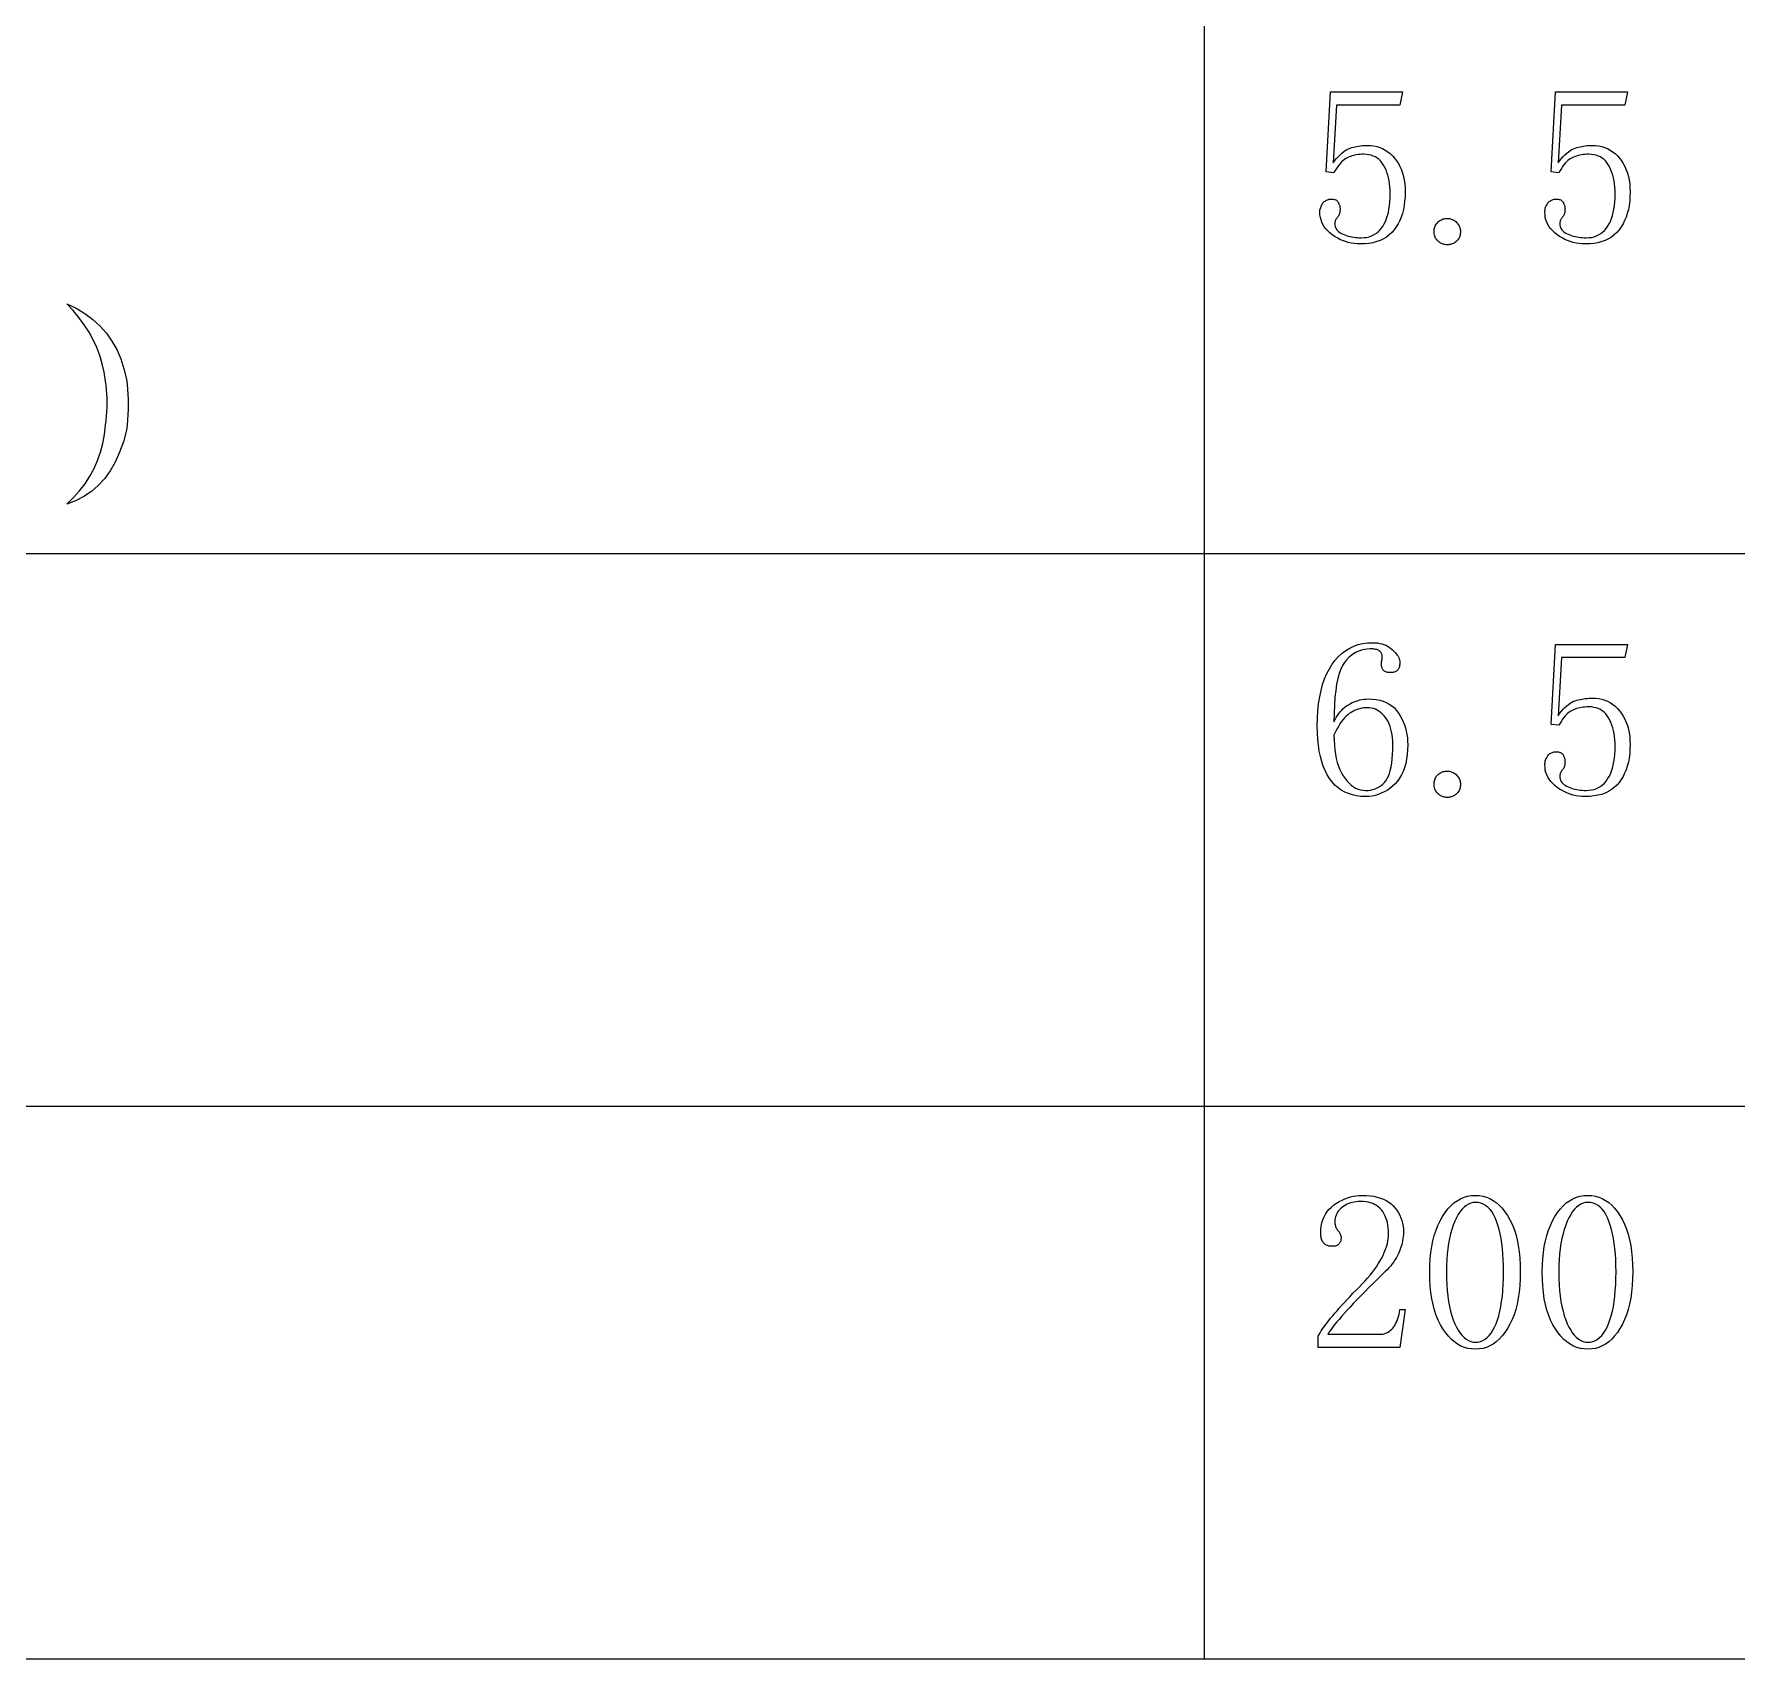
# Model space of a CAD drawing. Extents: x 1 to 297, y 1 to 210.
# Drawn here: x 63.95 to 80.56, y 29.56 to 45.41 of the extents above; entities that cross this region are included whole.
import ezdxf

# ---------------------------------------------------------------- set-up
doc = ezdxf.new("R2010")
doc.units = 0

msp = doc.modelspace()

# ---------------------------------------------------------------- linework, layer by layer
at = {"color": 7, "lineweight": 13}
for p, q in [((75.368, 56.508), (75.368, 29.565)), ((1.306, 40.342), (219.321, 40.342)), ((1.306, 34.953), (219.321, 34.953)), ((1.306, 29.565), (219.321, 29.565))]:
    msp.add_line(p, q, dxfattribs=at)
for points in [[(76.959, 44.322), (76.991, 44.321), (77.022, 44.317), (77.051, 44.311), (77.08, 44.302), (77.107, 44.291), (77.133, 44.277), (77.158, 44.261), (77.181, 44.242), (77.204, 44.221), (77.225, 44.198), (77.244, 44.172), (77.262, 44.145), (77.277, 44.116), (77.291, 44.085), (77.302, 44.053), (77.311, 44.019), (77.318, 43.984), (77.324, 43.947), (77.327, 43.908), (77.328, 43.868), (77.327, 43.822), (77.323, 43.779), (77.318, 43.737), (77.311, 43.698), (77.301, 43.66), (77.289, 43.624), (77.275, 43.59), (77.259, 43.558), (77.241, 43.528), (77.221, 43.499), (77.198, 43.473), (77.173, 43.45), (77.146, 43.429), (77.116, 43.411), (77.084, 43.396), (77.05, 43.384), (77.014, 43.374), (76.975, 43.367), (76.934, 43.363), (76.891, 43.362), (76.86, 43.363), (76.83, 43.366), (76.801, 43.37), (76.773, 43.376), (76.745, 43.385), (76.718, 43.394), (76.691, 43.406), (76.666, 43.42), (76.641, 43.435), (76.616, 43.452), (76.593, 43.47), (76.573, 43.49), (76.555, 43.509), (76.539, 43.53), (76.526, 43.552), (76.515, 43.574), (76.507, 43.597), (76.501, 43.621), (76.497, 43.645), (76.496, 43.671), (76.497, 43.681), (76.497, 43.691), (76.499, 43.7), (76.501, 43.71), (76.504, 43.719), (76.507, 43.728), (76.511, 43.736), (76.515, 43.745), (76.521, 43.753), (76.526, 43.761), (76.532, 43.768), (76.539, 43.774), (76.546, 43.78), (76.554, 43.785), (76.562, 43.79), (76.57, 43.793), (76.579, 43.796), (76.588, 43.798), (76.598, 43.799), (76.608, 43.799), (76.618, 43.799), (76.627, 43.798), (76.635, 43.796), (76.643, 43.794), (76.651, 43.791), (76.657, 43.787), (76.663, 43.782), (76.668, 43.777), (76.672, 43.771), (76.676, 43.765), (76.679, 43.758), (76.682, 43.751), (76.685, 43.745), (76.687, 43.739), (76.689, 43.733), (76.691, 43.727), (76.692, 43.721), (76.693, 43.715), (76.693, 43.71), (76.693, 43.705), (76.693, 43.695), (76.692, 43.685), (76.691, 43.676), (76.689, 43.667), (76.687, 43.659), (76.684, 43.651), (76.681, 43.643), (76.677, 43.636), (76.673, 43.63), (76.668, 43.623), (76.663, 43.617), (76.658, 43.611), (76.655, 43.605), (76.651, 43.599), (76.648, 43.592), (76.646, 43.586), (76.644, 43.579), (76.643, 43.573), (76.642, 43.566), (76.642, 43.559), (76.643, 43.546), (76.645, 43.533), (76.649, 43.521), (76.655, 43.51), (76.662, 43.499), (76.671, 43.489), (76.682, 43.48), (76.694, 43.471), (76.708, 43.463), (76.723, 43.456), (76.74, 43.45), (76.756, 43.444), (76.773, 43.439), (76.791, 43.434), (76.808, 43.431), (76.826, 43.427), (76.844, 43.425), (76.862, 43.423), (76.88, 43.422), (76.899, 43.422), (76.926, 43.423), (76.951, 43.426), (76.976, 43.432), (76.999, 43.44), (77.02, 43.45), (77.041, 43.462), (77.06, 43.477), (77.077, 43.493), (77.094, 43.512), (77.109, 43.533), (77.123, 43.557), (77.135, 43.582), (77.146, 43.609), (77.156, 43.638), (77.164, 43.668), (77.17, 43.701), (77.175, 43.736), (77.179, 43.772), (77.181, 43.81), (77.182, 43.851), (77.181, 43.884), (77.179, 43.917), (77.176, 43.948), (77.172, 43.977), (77.166, 44.006), (77.159, 44.033), (77.15, 44.059), (77.141, 44.084), (77.13, 44.107), (77.118, 44.129), (77.104, 44.15), (77.089, 44.168), (77.073, 44.184), (77.056, 44.198), (77.037, 44.21), (77.017, 44.219), (76.996, 44.227), (76.974, 44.232), (76.95, 44.235), (76.925, 44.236), (76.906, 44.236), (76.888, 44.235), (76.871, 44.233), (76.854, 44.231), (76.837, 44.228), (76.821, 44.224), (76.805, 44.219), (76.79, 44.214), (76.776, 44.209), (76.762, 44.202), (76.748, 44.194), (76.735, 44.185), (76.722, 44.174), (76.708, 44.162), (76.696, 44.148), (76.683, 44.133), (76.67, 44.116), (76.658, 44.098), (76.645, 44.078), (76.633, 44.056), (76.556, 44.065), (76.599, 44.845), (77.302, 44.845), (77.276, 44.716), (76.659, 44.716), (76.625, 44.151), (76.642, 44.174), (76.659, 44.195), (76.676, 44.214), (76.693, 44.231), (76.709, 44.247), (76.726, 44.261), (76.743, 44.272), (76.759, 44.282), (76.776, 44.29), (76.792, 44.296), (76.808, 44.301), (76.825, 44.306), (76.841, 44.309), (76.858, 44.313), (76.874, 44.316), (76.891, 44.318), (76.908, 44.32), (76.925, 44.321), (76.942, 44.322)], [(79.153, 44.322), (79.185, 44.321), (79.216, 44.317), (79.246, 44.311), (79.274, 44.302), (79.301, 44.291), (79.327, 44.277), (79.352, 44.261), (79.376, 44.242), (79.398, 44.221), (79.419, 44.198), (79.439, 44.172), (79.456, 44.145), (79.472, 44.116), (79.485, 44.085), (79.496, 44.053), (79.505, 44.019), (79.513, 43.984), (79.518, 43.947), (79.521, 43.908), (79.522, 43.868), (79.521, 43.822), (79.518, 43.779), (79.512, 43.737), (79.505, 43.698), (79.495, 43.66), (79.483, 43.624), (79.469, 43.59), (79.453, 43.558), (79.435, 43.528), (79.415, 43.499), (79.392, 43.473), (79.367, 43.45), (79.34, 43.429), (79.311, 43.411), (79.279, 43.396), (79.245, 43.384), (79.208, 43.374), (79.169, 43.367), (79.128, 43.363), (79.085, 43.362), (79.054, 43.363), (79.024, 43.366), (78.995, 43.37), (78.967, 43.376), (78.939, 43.385), (78.912, 43.394), (78.886, 43.406), (78.86, 43.42), (78.835, 43.435), (78.811, 43.452), (78.788, 43.47), (78.767, 43.49), (78.749, 43.509), (78.734, 43.53), (78.721, 43.552), (78.71, 43.574), (78.701, 43.597), (78.695, 43.621), (78.692, 43.645), (78.691, 43.671), (78.691, 43.681), (78.692, 43.691), (78.693, 43.7), (78.695, 43.71), (78.698, 43.719), (78.701, 43.728), (78.705, 43.736), (78.71, 43.745), (78.715, 43.753), (78.721, 43.761), (78.727, 43.768), (78.733, 43.774), (78.74, 43.78), (78.748, 43.785), (78.756, 43.79), (78.764, 43.793), (78.773, 43.796), (78.782, 43.798), (78.792, 43.799), (78.802, 43.799), (78.812, 43.799), (78.821, 43.798), (78.83, 43.796), (78.838, 43.794), (78.845, 43.791), (78.851, 43.787), (78.857, 43.782), (78.862, 43.777), (78.867, 43.771), (78.871, 43.765), (78.874, 43.758), (78.877, 43.751), (78.879, 43.745), (78.882, 43.739), (78.883, 43.733), (78.885, 43.727), (78.886, 43.721), (78.887, 43.715), (78.887, 43.71), (78.888, 43.705), (78.887, 43.695), (78.887, 43.685), (78.885, 43.676), (78.884, 43.667), (78.881, 43.659), (78.878, 43.651), (78.875, 43.643), (78.871, 43.636), (78.867, 43.63), (78.862, 43.623), (78.857, 43.617), (78.853, 43.611), (78.849, 43.605), (78.845, 43.599), (78.843, 43.592), (78.84, 43.586), (78.839, 43.579), (78.837, 43.573), (78.836, 43.566), (78.836, 43.559), (78.837, 43.546), (78.839, 43.533), (78.844, 43.521), (78.849, 43.51), (78.857, 43.499), (78.866, 43.489), (78.876, 43.48), (78.888, 43.471), (78.902, 43.463), (78.918, 43.456), (78.934, 43.45), (78.951, 43.444), (78.968, 43.439), (78.985, 43.434), (79.002, 43.431), (79.02, 43.427), (79.038, 43.425), (79.056, 43.423), (79.075, 43.422), (79.093, 43.422), (79.12, 43.423), (79.146, 43.426), (79.17, 43.432), (79.193, 43.44), (79.214, 43.45), (79.235, 43.462), (79.254, 43.477), (79.272, 43.493), (79.288, 43.512), (79.303, 43.533), (79.317, 43.557), (79.33, 43.582), (79.341, 43.609), (79.35, 43.638), (79.358, 43.668), (79.365, 43.701), (79.37, 43.736), (79.373, 43.772), (79.376, 43.81), (79.376, 43.851), (79.376, 43.884), (79.374, 43.917), (79.37, 43.948), (79.366, 43.977), (79.36, 44.006), (79.353, 44.033), (79.345, 44.059), (79.335, 44.084), (79.324, 44.107), (79.312, 44.129), (79.298, 44.15), (79.284, 44.168), (79.268, 44.184), (79.25, 44.198), (79.232, 44.21), (79.212, 44.219), (79.19, 44.227), (79.168, 44.232), (79.144, 44.235), (79.119, 44.236), (79.1, 44.236), (79.082, 44.235), (79.065, 44.233), (79.048, 44.231), (79.031, 44.228), (79.015, 44.224), (79, 44.219), (78.985, 44.214), (78.97, 44.209), (78.956, 44.202), (78.943, 44.194), (78.929, 44.185), (78.916, 44.174), (78.903, 44.162), (78.89, 44.148), (78.877, 44.133), (78.864, 44.116), (78.852, 44.098), (78.84, 44.078), (78.828, 44.056), (78.751, 44.065), (78.793, 44.845), (79.496, 44.845), (79.471, 44.716), (78.853, 44.716), (78.819, 44.151), (78.836, 44.174), (78.853, 44.195), (78.87, 44.214), (78.887, 44.231), (78.904, 44.247), (78.92, 44.261), (78.937, 44.272), (78.953, 44.282), (78.97, 44.29), (78.986, 44.296), (79.003, 44.301), (79.019, 44.306), (79.035, 44.309), (79.052, 44.313), (79.069, 44.316), (79.085, 44.318), (79.102, 44.32), (79.119, 44.321), (79.136, 44.322)], [(77.739, 43.353), (77.729, 43.354), (77.719, 43.355), (77.709, 43.357), (77.7, 43.359), (77.691, 43.362), (77.682, 43.366), (77.673, 43.37), (77.665, 43.375), (77.657, 43.381), (77.649, 43.388), (77.642, 43.395), (77.635, 43.402), (77.629, 43.411), (77.624, 43.419), (77.62, 43.428), (77.617, 43.438), (77.614, 43.448), (77.612, 43.459), (77.611, 43.47), (77.611, 43.482), (77.611, 43.494), (77.612, 43.505), (77.614, 43.516), (77.617, 43.526), (77.62, 43.536), (77.624, 43.545), (77.629, 43.553), (77.635, 43.562), (77.642, 43.569), (77.649, 43.576), (77.657, 43.583), (77.665, 43.589), (77.673, 43.594), (77.682, 43.598), (77.691, 43.602), (77.7, 43.605), (77.709, 43.607), (77.719, 43.609), (77.729, 43.61), (77.739, 43.611), (77.749, 43.61), (77.759, 43.609), (77.769, 43.607), (77.778, 43.604), (77.787, 43.601), (77.796, 43.597), (77.805, 43.592), (77.813, 43.586), (77.821, 43.579), (77.829, 43.572), (77.836, 43.564), (77.843, 43.556), (77.849, 43.548), (77.854, 43.539), (77.858, 43.53), (77.861, 43.521), (77.864, 43.512), (77.866, 43.502), (77.867, 43.492), (77.868, 43.482), (77.867, 43.47), (77.866, 43.459), (77.864, 43.448), (77.861, 43.438), (77.858, 43.428), (77.854, 43.419), (77.849, 43.411), (77.843, 43.402), (77.836, 43.395), (77.829, 43.388), (77.821, 43.381), (77.813, 43.375), (77.805, 43.37), (77.796, 43.366), (77.787, 43.362), (77.778, 43.359), (77.769, 43.357), (77.759, 43.355), (77.749, 43.354)], [(64.272, 42.779), (64.364, 42.735), (64.449, 42.684), (64.526, 42.626), (64.596, 42.562), (64.658, 42.492), (64.712, 42.415), (64.759, 42.332), (64.799, 42.242), (64.83, 42.145), (64.855, 42.042), (64.861, 41.994), (64.866, 41.945), (64.869, 41.896), (64.871, 41.847), (64.872, 41.798), (64.871, 41.748), (64.869, 41.698), (64.866, 41.647), (64.861, 41.596), (64.855, 41.545), (64.824, 41.433), (64.788, 41.33), (64.745, 41.235), (64.696, 41.15), (64.64, 41.073), (64.579, 41.006), (64.512, 40.947), (64.438, 40.898), (64.358, 40.857), (64.272, 40.825), (64.337, 40.888), (64.397, 40.954), (64.45, 41.024), (64.497, 41.096), (64.538, 41.172), (64.572, 41.251), (64.601, 41.332), (64.623, 41.417), (64.639, 41.505), (64.649, 41.596), (64.655, 41.641), (64.66, 41.685), (64.663, 41.728), (64.665, 41.772), (64.666, 41.815), (64.665, 41.858), (64.663, 41.9), (64.66, 41.942), (64.655, 41.984), (64.649, 42.025), (64.636, 42.11), (64.617, 42.192), (64.593, 42.273), (64.564, 42.351), (64.529, 42.428), (64.489, 42.502), (64.443, 42.574), (64.391, 42.645), (64.334, 42.713)], [(76.968, 38.925), (77.008, 38.923), (77.045, 38.919), (77.081, 38.913), (77.114, 38.903), (77.144, 38.891), (77.173, 38.875), (77.199, 38.858), (77.223, 38.837), (77.244, 38.814), (77.263, 38.788), (77.28, 38.76), (77.296, 38.731), (77.309, 38.702), (77.321, 38.673), (77.331, 38.642), (77.339, 38.611), (77.345, 38.579), (77.35, 38.546), (77.352, 38.513), (77.353, 38.479), (77.352, 38.429), (77.348, 38.382), (77.342, 38.337), (77.333, 38.295), (77.322, 38.255), (77.309, 38.218), (77.292, 38.184), (77.274, 38.153), (77.253, 38.124), (77.229, 38.098), (77.204, 38.074), (77.178, 38.053), (77.151, 38.034), (77.123, 38.018), (77.095, 38.005), (77.066, 37.993), (77.036, 37.985), (77.006, 37.978), (76.974, 37.975), (76.942, 37.973), (76.897, 37.975), (76.854, 37.98), (76.813, 37.989), (76.775, 38.002), (76.738, 38.017), (76.704, 38.037), (76.673, 38.06), (76.643, 38.086), (76.616, 38.116), (76.591, 38.149), (76.568, 38.186), (76.547, 38.226), (76.529, 38.269), (76.514, 38.315), (76.501, 38.365), (76.49, 38.417), (76.481, 38.473), (76.475, 38.532), (76.472, 38.594), (76.471, 38.659), (76.472, 38.736), (76.476, 38.809), (76.484, 38.879), (76.494, 38.945), (76.507, 39.007), (76.523, 39.066), (76.542, 39.121), (76.564, 39.172), (76.589, 39.22), (76.616, 39.263), (76.646, 39.303), (76.679, 39.339), (76.713, 39.371), (76.749, 39.398), (76.788, 39.421), (76.828, 39.44), (76.871, 39.455), (76.915, 39.465), (76.962, 39.471), (77.011, 39.473), (77.034, 39.473), (77.057, 39.471), (77.078, 39.467), (77.099, 39.462), (77.119, 39.456), (77.138, 39.449), (77.155, 39.44), (77.172, 39.43), (77.188, 39.418), (77.203, 39.405), (77.217, 39.391), (77.23, 39.378), (77.241, 39.365), (77.25, 39.353), (77.258, 39.341), (77.265, 39.329), (77.27, 39.317), (77.273, 39.306), (77.276, 39.295), (77.276, 39.285), (77.276, 39.275), (77.275, 39.265), (77.274, 39.256), (77.273, 39.248), (77.271, 39.24), (77.269, 39.232), (77.266, 39.225), (77.263, 39.219), (77.259, 39.213), (77.255, 39.208), (77.25, 39.203), (77.245, 39.198), (77.239, 39.195), (77.233, 39.191), (77.226, 39.188), (77.218, 39.186), (77.21, 39.184), (77.201, 39.183), (77.192, 39.182), (77.182, 39.182), (77.174, 39.182), (77.166, 39.183), (77.158, 39.184), (77.151, 39.185), (77.144, 39.187), (77.138, 39.19), (77.132, 39.193), (77.127, 39.196), (77.122, 39.199), (77.118, 39.203), (77.114, 39.208), (77.11, 39.213), (77.107, 39.218), (77.104, 39.224), (77.102, 39.23), (77.1, 39.237), (77.098, 39.244), (77.097, 39.251), (77.096, 39.259), (77.096, 39.268), (77.096, 39.271), (77.096, 39.275), (77.097, 39.278), (77.097, 39.281), (77.097, 39.285), (77.098, 39.288), (77.098, 39.292), (77.099, 39.295), (77.1, 39.299), (77.101, 39.302), (77.101, 39.305), (77.102, 39.309), (77.103, 39.312), (77.103, 39.316), (77.104, 39.319), (77.104, 39.323), (77.104, 39.326), (77.105, 39.329), (77.105, 39.333), (77.105, 39.336), (77.105, 39.343), (77.104, 39.349), (77.102, 39.356), (77.101, 39.362), (77.098, 39.367), (77.096, 39.373), (77.092, 39.378), (77.088, 39.383), (77.084, 39.388), (77.079, 39.392), (77.074, 39.396), (77.067, 39.4), (77.06, 39.403), (77.052, 39.406), (77.043, 39.408), (77.033, 39.41), (77.022, 39.412), (77.011, 39.413), (76.998, 39.413), (76.985, 39.413), (76.956, 39.412), (76.928, 39.408), (76.901, 39.401), (76.875, 39.392), (76.85, 39.38), (76.825, 39.366), (76.802, 39.348), (76.779, 39.328), (76.757, 39.306), (76.736, 39.281), (76.717, 39.251), (76.699, 39.215), (76.684, 39.173), (76.67, 39.124), (76.659, 39.069), (76.65, 39.009), (76.643, 38.941), (76.637, 38.868), (76.634, 38.788), (76.633, 38.702), (76.644, 38.724), (76.655, 38.744), (76.668, 38.764), (76.681, 38.782), (76.694, 38.8), (76.709, 38.816), (76.724, 38.831), (76.74, 38.845), (76.757, 38.857), (76.775, 38.869), (76.793, 38.88), (76.811, 38.889), (76.83, 38.898), (76.849, 38.905), (76.868, 38.911), (76.887, 38.916), (76.907, 38.92), (76.927, 38.923), (76.947, 38.924)], [(79.153, 38.933), (79.185, 38.932), (79.216, 38.928), (79.246, 38.922), (79.274, 38.914), (79.301, 38.902), (79.327, 38.889), (79.352, 38.873), (79.376, 38.854), (79.398, 38.833), (79.419, 38.809), (79.439, 38.783), (79.456, 38.756), (79.472, 38.727), (79.485, 38.697), (79.496, 38.665), (79.505, 38.631), (79.513, 38.595), (79.518, 38.558), (79.521, 38.519), (79.522, 38.479), (79.521, 38.434), (79.518, 38.39), (79.512, 38.349), (79.505, 38.309), (79.495, 38.271), (79.483, 38.235), (79.469, 38.201), (79.453, 38.169), (79.435, 38.139), (79.415, 38.111), (79.392, 38.085), (79.367, 38.061), (79.34, 38.041), (79.311, 38.023), (79.279, 38.008), (79.245, 37.995), (79.208, 37.986), (79.169, 37.979), (79.128, 37.975), (79.085, 37.973), (79.054, 37.974), (79.024, 37.977), (78.995, 37.982), (78.967, 37.988), (78.939, 37.996), (78.912, 38.006), (78.886, 38.018), (78.86, 38.031), (78.835, 38.046), (78.811, 38.063), (78.788, 38.082), (78.767, 38.101), (78.749, 38.121), (78.734, 38.142), (78.721, 38.163), (78.71, 38.185), (78.701, 38.208), (78.695, 38.232), (78.692, 38.257), (78.691, 38.282), (78.691, 38.292), (78.692, 38.302), (78.693, 38.312), (78.695, 38.321), (78.698, 38.33), (78.701, 38.339), (78.705, 38.348), (78.71, 38.356), (78.715, 38.364), (78.721, 38.372), (78.727, 38.379), (78.733, 38.386), (78.74, 38.392), (78.748, 38.397), (78.756, 38.401), (78.764, 38.404), (78.773, 38.407), (78.782, 38.409), (78.792, 38.41), (78.802, 38.411), (78.812, 38.41), (78.821, 38.409), (78.83, 38.407), (78.838, 38.405), (78.845, 38.402), (78.851, 38.398), (78.857, 38.394), (78.862, 38.389), (78.867, 38.383), (78.871, 38.376), (78.874, 38.37), (78.877, 38.363), (78.879, 38.356), (78.882, 38.35), (78.883, 38.344), (78.885, 38.338), (78.886, 38.332), (78.887, 38.327), (78.887, 38.322), (78.888, 38.316), (78.887, 38.306), (78.887, 38.297), (78.885, 38.287), (78.884, 38.279), (78.881, 38.27), (78.878, 38.262), (78.875, 38.255), (78.871, 38.248), (78.867, 38.241), (78.862, 38.235), (78.857, 38.229), (78.853, 38.223), (78.849, 38.216), (78.845, 38.21), (78.843, 38.204), (78.84, 38.197), (78.839, 38.191), (78.837, 38.184), (78.836, 38.177), (78.836, 38.171), (78.837, 38.157), (78.839, 38.145), (78.844, 38.133), (78.849, 38.121), (78.857, 38.111), (78.866, 38.101), (78.876, 38.091), (78.888, 38.083), (78.902, 38.075), (78.918, 38.068), (78.934, 38.061), (78.951, 38.055), (78.968, 38.05), (78.985, 38.046), (79.002, 38.042), (79.02, 38.039), (79.038, 38.037), (79.056, 38.035), (79.075, 38.034), (79.093, 38.033), (79.12, 38.035), (79.146, 38.038), (79.17, 38.043), (79.193, 38.051), (79.214, 38.061), (79.235, 38.074), (79.254, 38.088), (79.272, 38.105), (79.288, 38.124), (79.303, 38.145), (79.317, 38.168), (79.33, 38.193), (79.341, 38.22), (79.35, 38.249), (79.358, 38.28), (79.365, 38.313), (79.37, 38.347), (79.373, 38.383), (79.376, 38.422), (79.376, 38.462), (79.376, 38.496), (79.374, 38.528), (79.37, 38.559), (79.366, 38.589), (79.36, 38.617), (79.353, 38.645), (79.345, 38.671), (79.335, 38.695), (79.324, 38.719), (79.312, 38.741), (79.298, 38.761), (79.284, 38.779), (79.268, 38.795), (79.25, 38.809), (79.232, 38.821), (79.212, 38.831), (79.19, 38.838), (79.168, 38.843), (79.144, 38.847), (79.119, 38.848), (79.1, 38.847), (79.082, 38.846), (79.065, 38.845), (79.048, 38.842), (79.031, 38.839), (79.015, 38.835), (79, 38.831), (78.985, 38.826), (78.97, 38.82), (78.956, 38.813), (78.943, 38.806), (78.929, 38.797), (78.916, 38.786), (78.903, 38.774), (78.89, 38.76), (78.877, 38.745), (78.864, 38.728), (78.852, 38.709), (78.84, 38.689), (78.828, 38.668), (78.751, 38.676), (78.793, 39.456), (79.496, 39.456), (79.471, 39.328), (78.853, 39.328), (78.819, 38.762), (78.836, 38.785), (78.853, 38.806), (78.87, 38.826), (78.887, 38.843), (78.904, 38.858), (78.92, 38.872), (78.937, 38.884), (78.953, 38.894), (78.97, 38.902), (78.986, 38.908), (79.003, 38.913), (79.019, 38.917), (79.035, 38.921), (79.052, 38.924), (79.069, 38.927), (79.085, 38.929), (79.102, 38.931), (79.119, 38.932), (79.136, 38.933)], [(76.633, 38.573), (76.634, 38.523), (76.637, 38.475), (76.641, 38.43), (76.648, 38.386), (76.656, 38.345), (76.666, 38.307), (76.677, 38.27), (76.691, 38.236), (76.706, 38.204), (76.723, 38.175), (76.742, 38.148), (76.761, 38.124), (76.781, 38.103), (76.802, 38.084), (76.823, 38.069), (76.845, 38.056), (76.868, 38.046), (76.892, 38.039), (76.917, 38.035), (76.942, 38.033), (76.967, 38.034), (76.991, 38.037), (77.014, 38.042), (77.035, 38.049), (77.056, 38.057), (77.075, 38.067), (77.093, 38.08), (77.109, 38.094), (77.125, 38.11), (77.139, 38.128), (77.152, 38.148), (77.164, 38.172), (77.174, 38.199), (77.183, 38.229), (77.191, 38.263), (77.197, 38.299), (77.201, 38.34), (77.205, 38.383), (77.207, 38.429), (77.208, 38.479), (77.207, 38.513), (77.205, 38.545), (77.201, 38.575), (77.196, 38.604), (77.189, 38.631), (77.181, 38.657), (77.172, 38.681), (77.161, 38.704), (77.149, 38.725), (77.135, 38.745), (77.12, 38.763), (77.104, 38.779), (77.088, 38.793), (77.072, 38.805), (77.054, 38.816), (77.037, 38.824), (77.018, 38.831), (76.999, 38.835), (76.979, 38.838), (76.959, 38.839), (76.94, 38.839), (76.922, 38.837), (76.904, 38.834), (76.886, 38.83), (76.868, 38.825), (76.851, 38.819), (76.833, 38.812), (76.816, 38.803), (76.8, 38.794), (76.783, 38.783), (76.767, 38.771), (76.751, 38.757), (76.736, 38.741), (76.72, 38.723), (76.705, 38.703), (76.69, 38.681), (76.676, 38.657), (76.661, 38.631), (76.647, 38.603)], [(77.739, 37.965), (77.729, 37.965), (77.719, 37.966), (77.709, 37.968), (77.7, 37.97), (77.691, 37.973), (77.682, 37.977), (77.673, 37.982), (77.665, 37.987), (77.657, 37.993), (77.649, 37.999), (77.642, 38.006), (77.635, 38.014), (77.629, 38.022), (77.624, 38.031), (77.62, 38.04), (77.617, 38.05), (77.614, 38.06), (77.612, 38.07), (77.611, 38.082), (77.611, 38.093), (77.611, 38.105), (77.612, 38.116), (77.614, 38.127), (77.617, 38.137), (77.62, 38.147), (77.624, 38.156), (77.629, 38.165), (77.635, 38.173), (77.642, 38.181), (77.649, 38.188), (77.657, 38.194), (77.665, 38.2), (77.673, 38.205), (77.682, 38.21), (77.691, 38.213), (77.7, 38.217), (77.709, 38.219), (77.719, 38.221), (77.729, 38.222), (77.739, 38.222), (77.749, 38.222), (77.759, 38.22), (77.769, 38.219), (77.778, 38.216), (77.787, 38.212), (77.796, 38.208), (77.805, 38.203), (77.813, 38.197), (77.821, 38.191), (77.829, 38.183), (77.836, 38.176), (77.843, 38.167), (77.849, 38.159), (77.854, 38.151), (77.858, 38.142), (77.861, 38.133), (77.864, 38.123), (77.866, 38.113), (77.867, 38.104), (77.868, 38.093), (77.867, 38.082), (77.866, 38.07), (77.864, 38.06), (77.861, 38.05), (77.858, 38.04), (77.854, 38.031), (77.849, 38.022), (77.843, 38.014), (77.836, 38.006), (77.829, 37.999), (77.821, 37.993), (77.813, 37.987), (77.805, 37.982), (77.796, 37.977), (77.787, 37.973), (77.778, 37.97), (77.769, 37.968), (77.759, 37.966), (77.749, 37.965)], [(77.165, 33.708), (77.164, 33.738), (77.162, 33.767), (77.159, 33.794), (77.154, 33.819), (77.148, 33.844), (77.14, 33.867), (77.131, 33.888), (77.121, 33.908), (77.109, 33.926), (77.096, 33.943), (77.082, 33.959), (77.066, 33.973), (77.049, 33.985), (77.03, 33.996), (77.011, 34.005), (76.989, 34.012), (76.967, 34.018), (76.943, 34.022), (76.917, 34.024), (76.891, 34.025), (76.87, 34.024), (76.851, 34.023), (76.832, 34.02), (76.813, 34.016), (76.795, 34.011), (76.778, 34.005), (76.761, 33.998), (76.745, 33.989), (76.73, 33.98), (76.715, 33.969), (76.701, 33.958), (76.689, 33.946), (76.678, 33.933), (76.668, 33.92), (76.66, 33.906), (76.654, 33.891), (76.649, 33.876), (76.645, 33.861), (76.643, 33.845), (76.642, 33.828), (76.642, 33.818), (76.643, 33.808), (76.645, 33.798), (76.647, 33.789), (76.649, 33.781), (76.653, 33.772), (76.657, 33.764), (76.661, 33.756), (76.666, 33.749), (76.672, 33.742), (76.678, 33.735), (76.683, 33.728), (76.687, 33.721), (76.691, 33.715), (76.694, 33.708), (76.697, 33.701), (76.699, 33.694), (76.701, 33.687), (76.702, 33.68), (76.702, 33.673), (76.702, 33.665), (76.701, 33.657), (76.7, 33.65), (76.699, 33.643), (76.697, 33.636), (76.694, 33.63), (76.691, 33.624), (76.688, 33.619), (76.685, 33.614), (76.681, 33.609), (76.676, 33.605), (76.671, 33.601), (76.666, 33.598), (76.66, 33.595), (76.654, 33.593), (76.647, 33.591), (76.64, 33.59), (76.633, 33.589), (76.625, 33.588), (76.616, 33.588), (76.606, 33.588), (76.597, 33.589), (76.587, 33.59), (76.579, 33.593), (76.57, 33.595), (76.562, 33.599), (76.555, 33.602), (76.548, 33.607), (76.541, 33.612), (76.535, 33.618), (76.529, 33.624), (76.524, 33.631), (76.52, 33.639), (76.516, 33.648), (76.512, 33.657), (76.51, 33.668), (76.508, 33.679), (76.506, 33.69), (76.505, 33.703), (76.505, 33.716), (76.506, 33.751), (76.51, 33.785), (76.516, 33.817), (76.525, 33.847), (76.537, 33.875), (76.551, 33.901), (76.568, 33.926), (76.587, 33.949), (76.609, 33.971), (76.633, 33.991), (76.659, 34.008), (76.685, 34.025), (76.712, 34.039), (76.739, 34.051), (76.766, 34.061), (76.794, 34.07), (76.822, 34.076), (76.85, 34.081), (76.879, 34.084), (76.908, 34.085), (76.948, 34.084), (76.986, 34.081), (77.021, 34.076), (77.055, 34.068), (77.087, 34.059), (77.116, 34.048), (77.143, 34.034), (77.168, 34.019), (77.191, 34.002), (77.212, 33.982), (77.231, 33.961), (77.247, 33.939), (77.262, 33.916), (77.275, 33.891), (77.286, 33.866), (77.295, 33.84), (77.302, 33.813), (77.307, 33.785), (77.31, 33.755), (77.311, 33.725), (77.31, 33.704), (77.309, 33.684), (77.306, 33.663), (77.303, 33.643), (77.299, 33.622), (77.294, 33.601), (77.287, 33.581), (77.28, 33.56), (77.272, 33.54), (77.263, 33.519), (77.253, 33.499), (77.242, 33.478), (77.23, 33.458), (77.217, 33.438), (77.202, 33.418), (77.187, 33.399), (77.17, 33.379), (77.152, 33.36), (77.133, 33.341), (77.113, 33.322), (77.065, 33.275), (77.019, 33.23), (76.975, 33.186), (76.933, 33.144), (76.894, 33.104), (76.857, 33.066), (76.822, 33.03), (76.79, 32.996), (76.76, 32.963), (76.732, 32.932), (76.706, 32.903), (76.683, 32.876), (76.662, 32.851), (76.643, 32.828), (76.626, 32.807), (76.611, 32.787), (76.598, 32.77), (76.588, 32.755), (76.58, 32.742), (76.573, 32.731), (77.079, 32.731), (77.094, 32.731), (77.109, 32.733), (77.123, 32.736), (77.137, 32.74), (77.15, 32.746), (77.162, 32.752), (77.174, 32.76), (77.186, 32.769), (77.197, 32.779), (77.208, 32.791), (77.218, 32.803), (77.227, 32.817), (77.235, 32.832), (77.243, 32.848), (77.251, 32.866), (77.257, 32.884), (77.263, 32.904), (77.268, 32.925), (77.272, 32.947), (77.276, 32.971), (77.328, 32.971), (77.276, 32.602), (76.479, 32.602), (76.479, 32.713), (76.488, 32.729), (76.498, 32.746), (76.51, 32.764), (76.522, 32.782), (76.536, 32.801), (76.551, 32.821), (76.566, 32.842), (76.583, 32.864), (76.601, 32.887), (76.621, 32.911), (76.641, 32.935), (76.663, 32.96), (76.685, 32.986), (76.71, 33.013), (76.735, 33.041), (76.762, 33.07), (76.79, 33.1), (76.819, 33.13), (76.85, 33.161), (76.882, 33.193), (76.91, 33.222), (76.937, 33.251), (76.962, 33.279), (76.986, 33.307), (77.008, 33.335), (77.029, 33.362), (77.048, 33.389), (77.066, 33.416), (77.082, 33.442), (77.096, 33.468), (77.109, 33.493), (77.121, 33.518), (77.131, 33.543), (77.14, 33.568), (77.148, 33.592), (77.154, 33.616), (77.159, 33.639), (77.162, 33.662), (77.164, 33.685)], [(78.013, 32.585), (77.976, 32.587), (77.94, 32.593), (77.906, 32.603), (77.872, 32.616), (77.84, 32.634), (77.809, 32.656), (77.779, 32.681), (77.75, 32.711), (77.723, 32.745), (77.696, 32.782), (77.672, 32.823), (77.65, 32.867), (77.631, 32.915), (77.614, 32.966), (77.6, 33.02), (77.588, 33.077), (77.579, 33.138), (77.573, 33.202), (77.569, 33.269), (77.568, 33.339), (77.569, 33.405), (77.573, 33.468), (77.579, 33.528), (77.588, 33.586), (77.599, 33.641), (77.612, 33.694), (77.629, 33.744), (77.647, 33.792), (77.668, 33.837), (77.692, 33.879), (77.718, 33.918), (77.745, 33.953), (77.773, 33.984), (77.803, 34.011), (77.834, 34.033), (77.867, 34.052), (77.902, 34.066), (77.937, 34.077), (77.975, 34.083), (78.013, 34.085), (78.05, 34.083), (78.086, 34.077), (78.121, 34.067), (78.154, 34.053), (78.186, 34.036), (78.217, 34.014), (78.246, 33.988), (78.274, 33.959), (78.301, 33.925), (78.326, 33.888), (78.35, 33.847), (78.371, 33.803), (78.39, 33.756), (78.406, 33.705), (78.419, 33.652), (78.431, 33.596), (78.439, 33.536), (78.446, 33.474), (78.449, 33.408), (78.451, 33.339), (78.449, 33.27), (78.446, 33.205), (78.439, 33.142), (78.431, 33.082), (78.419, 33.025), (78.406, 32.971), (78.39, 32.921), (78.371, 32.873), (78.35, 32.828), (78.326, 32.786), (78.301, 32.748), (78.274, 32.714), (78.246, 32.684), (78.217, 32.657), (78.186, 32.635), (78.154, 32.617), (78.121, 32.603), (78.086, 32.593), (78.05, 32.587)], [(79.111, 32.585), (79.073, 32.587), (79.037, 32.593), (79.003, 32.603), (78.969, 32.616), (78.937, 32.634), (78.906, 32.656), (78.876, 32.681), (78.847, 32.711), (78.82, 32.745), (78.793, 32.782), (78.769, 32.823), (78.747, 32.867), (78.728, 32.915), (78.711, 32.966), (78.697, 33.02), (78.685, 33.077), (78.676, 33.138), (78.67, 33.202), (78.666, 33.269), (78.665, 33.339), (78.666, 33.405), (78.67, 33.468), (78.676, 33.528), (78.685, 33.586), (78.696, 33.641), (78.71, 33.694), (78.726, 33.744), (78.744, 33.792), (78.765, 33.837), (78.789, 33.879), (78.815, 33.918), (78.842, 33.953), (78.87, 33.984), (78.9, 34.011), (78.932, 34.033), (78.964, 34.052), (78.999, 34.066), (79.035, 34.077), (79.072, 34.083), (79.111, 34.085), (79.148, 34.083), (79.183, 34.077), (79.218, 34.067), (79.251, 34.053), (79.283, 34.036), (79.314, 34.014), (79.343, 33.988), (79.371, 33.959), (79.398, 33.925), (79.423, 33.888), (79.447, 33.847), (79.468, 33.803), (79.487, 33.756), (79.503, 33.705), (79.517, 33.652), (79.528, 33.596), (79.536, 33.536), (79.543, 33.474), (79.546, 33.408), (79.548, 33.339), (79.546, 33.27), (79.543, 33.205), (79.536, 33.142), (79.528, 33.082), (79.517, 33.025), (79.503, 32.971), (79.487, 32.921), (79.468, 32.873), (79.447, 32.828), (79.423, 32.786), (79.398, 32.748), (79.371, 32.714), (79.343, 32.684), (79.314, 32.657), (79.283, 32.635), (79.251, 32.617), (79.218, 32.603), (79.183, 32.593), (79.148, 32.587)], [(78.013, 34.016), (77.99, 34.014), (77.967, 34.009), (77.945, 34), (77.924, 33.987), (77.903, 33.97), (77.883, 33.95), (77.864, 33.926), (77.846, 33.898), (77.829, 33.867), (77.812, 33.832), (77.796, 33.794), (77.783, 33.753), (77.77, 33.71), (77.76, 33.665), (77.751, 33.617), (77.744, 33.566), (77.738, 33.513), (77.734, 33.458), (77.731, 33.4), (77.731, 33.339), (77.731, 33.275), (77.734, 33.215), (77.738, 33.157), (77.744, 33.102), (77.751, 33.05), (77.76, 33.001), (77.77, 32.955), (77.783, 32.911), (77.796, 32.871), (77.812, 32.833), (77.829, 32.799), (77.846, 32.769), (77.864, 32.742), (77.883, 32.718), (77.903, 32.698), (77.924, 32.682), (77.945, 32.67), (77.967, 32.661), (77.99, 32.655), (78.013, 32.653), (78.039, 32.655), (78.063, 32.661), (78.086, 32.67), (78.107, 32.682), (78.128, 32.698), (78.148, 32.718), (78.166, 32.742), (78.183, 32.769), (78.2, 32.799), (78.215, 32.833), (78.229, 32.871), (78.241, 32.911), (78.252, 32.955), (78.261, 33.001), (78.269, 33.05), (78.276, 33.102), (78.281, 33.157), (78.285, 33.215), (78.287, 33.275), (78.288, 33.339), (78.287, 33.4), (78.285, 33.458), (78.281, 33.513), (78.277, 33.566), (78.271, 33.617), (78.263, 33.665), (78.254, 33.71), (78.244, 33.753), (78.232, 33.794), (78.219, 33.832), (78.205, 33.867), (78.189, 33.898), (78.172, 33.926), (78.153, 33.95), (78.133, 33.97), (78.112, 33.987), (78.09, 34), (78.065, 34.009), (78.04, 34.014)], [(79.111, 34.016), (79.087, 34.014), (79.064, 34.009), (79.042, 34), (79.021, 33.987), (79, 33.97), (78.98, 33.95), (78.961, 33.926), (78.943, 33.898), (78.926, 33.867), (78.909, 33.832), (78.894, 33.794), (78.88, 33.753), (78.868, 33.71), (78.857, 33.665), (78.848, 33.617), (78.841, 33.566), (78.835, 33.513), (78.831, 33.458), (78.828, 33.4), (78.828, 33.339), (78.828, 33.275), (78.831, 33.215), (78.835, 33.157), (78.841, 33.102), (78.848, 33.05), (78.857, 33.001), (78.868, 32.955), (78.88, 32.911), (78.894, 32.871), (78.909, 32.833), (78.926, 32.799), (78.943, 32.769), (78.961, 32.742), (78.98, 32.718), (79, 32.698), (79.021, 32.682), (79.042, 32.67), (79.064, 32.661), (79.087, 32.655), (79.111, 32.653), (79.136, 32.655), (79.16, 32.661), (79.183, 32.67), (79.204, 32.682), (79.225, 32.698), (79.245, 32.718), (79.263, 32.742), (79.281, 32.769), (79.297, 32.799), (79.312, 32.833), (79.326, 32.871), (79.338, 32.911), (79.349, 32.955), (79.359, 33.001), (79.367, 33.05), (79.373, 33.102), (79.378, 33.157), (79.382, 33.215), (79.384, 33.275), (79.385, 33.339), (79.384, 33.4), (79.382, 33.458), (79.379, 33.513), (79.374, 33.566), (79.368, 33.617), (79.36, 33.665), (79.351, 33.71), (79.341, 33.753), (79.329, 33.794), (79.316, 33.832), (79.302, 33.867), (79.286, 33.898), (79.269, 33.926), (79.25, 33.95), (79.231, 33.97), (79.209, 33.987), (79.187, 34), (79.163, 34.009), (79.137, 34.014)]]:
    msp.add_lwpolyline(points, close=True, dxfattribs=at)

doc.saveas('drawing.dxf')
